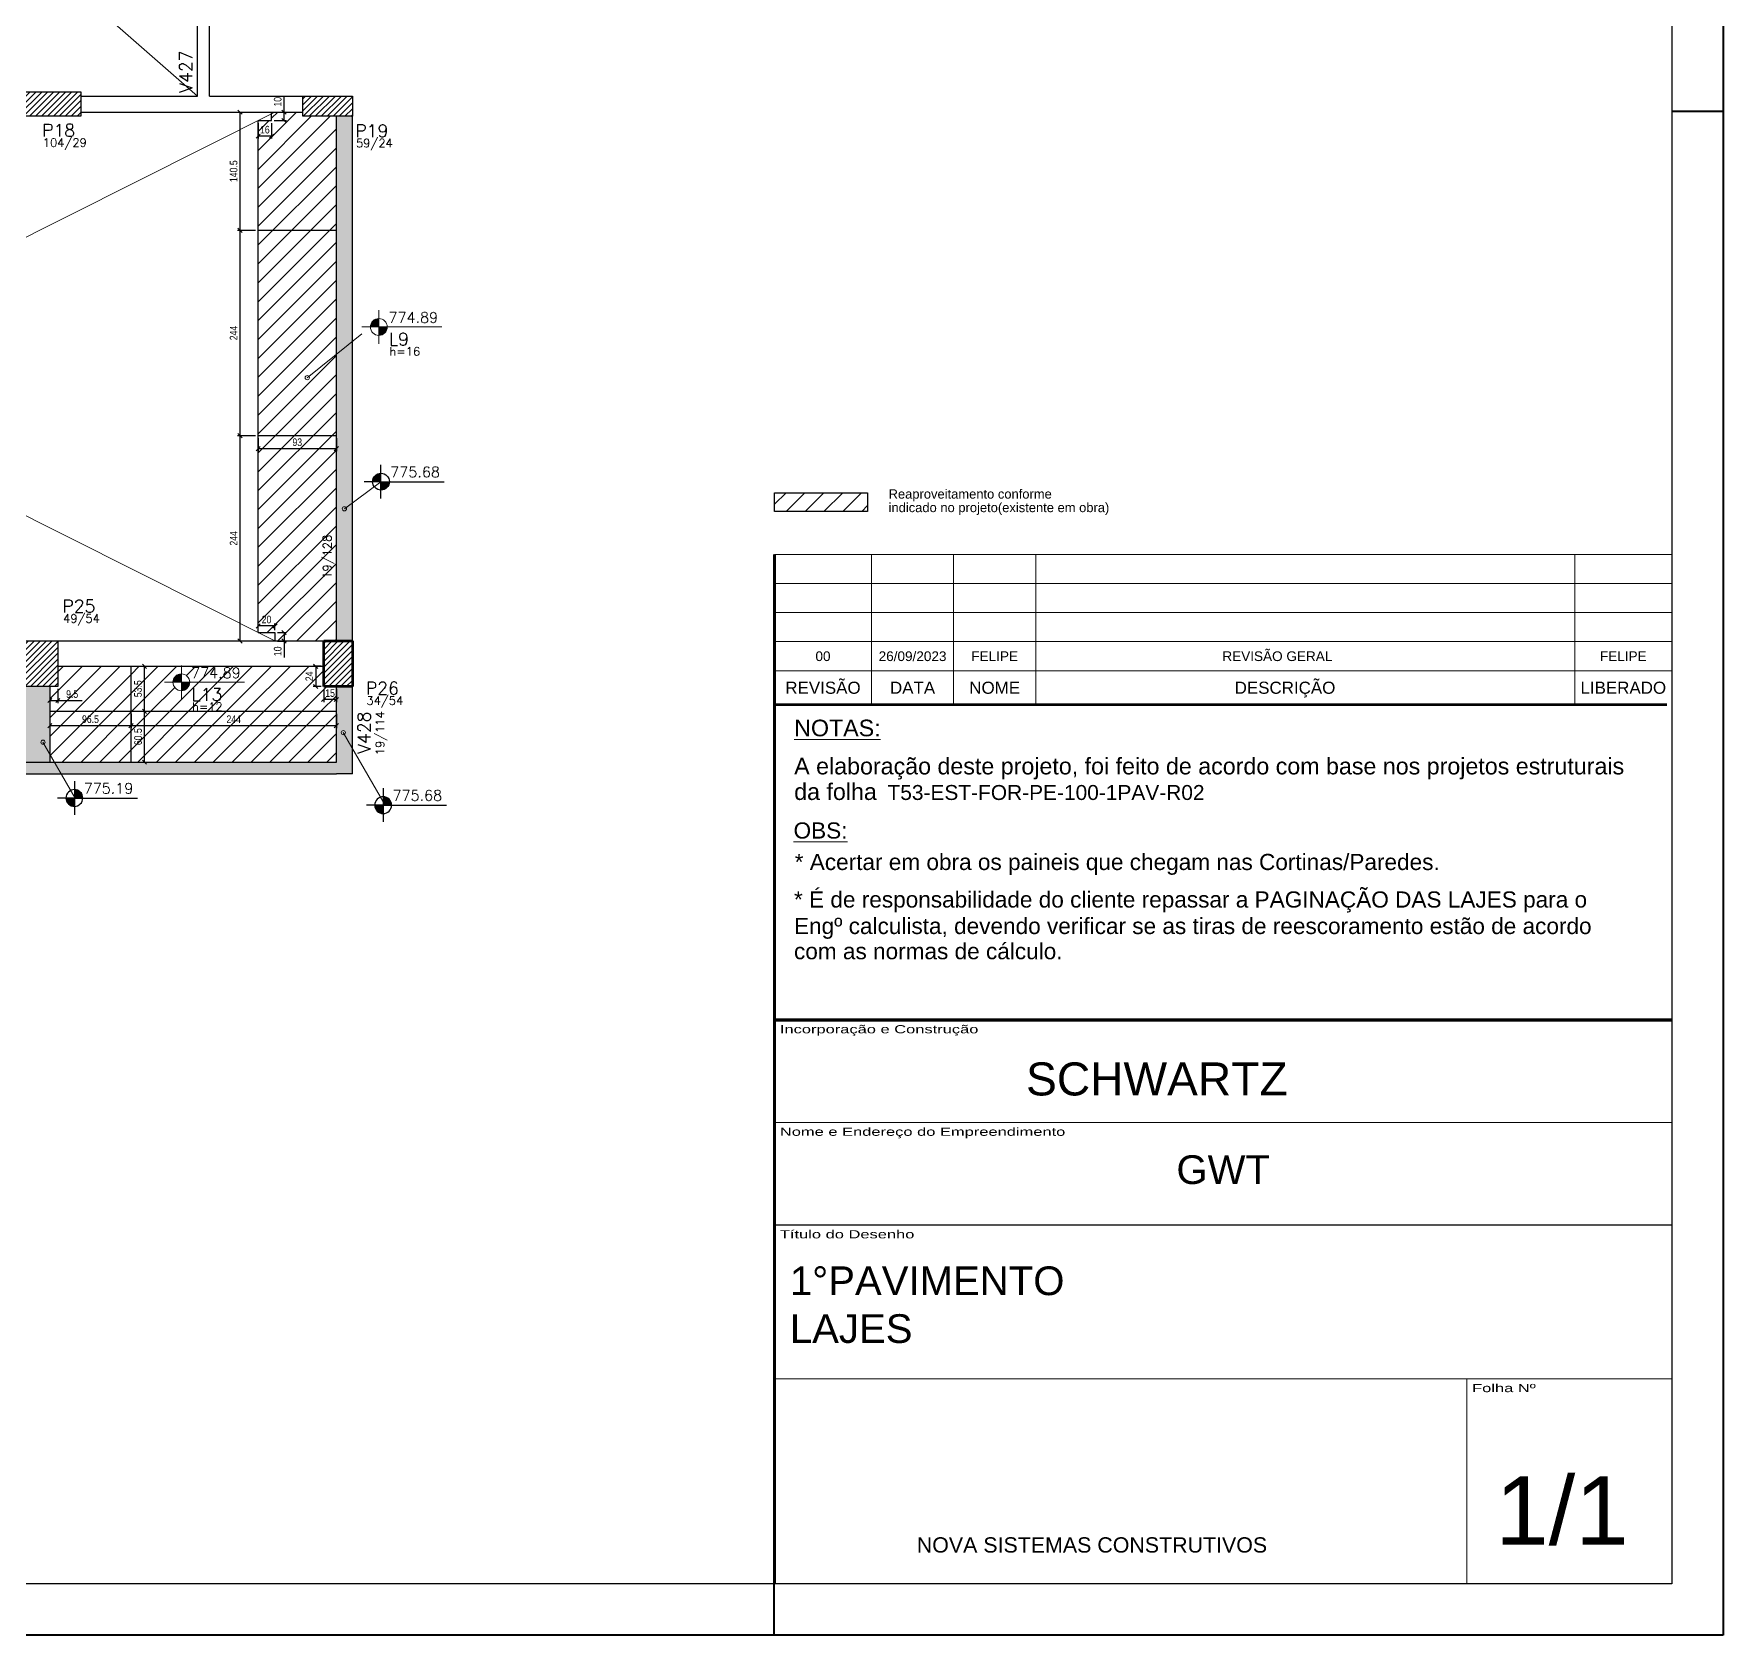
# Model space of a CAD drawing. Extents: x 8513 to 14085, y 7177 to 10799.
# Drawn here: x 12078 to 14085, y 7177 to 9080 of the extents above; entities that cross this region are included whole.
import ezdxf
from ezdxf.enums import TextEntityAlignment as Align

# ---------------------------------------------------------------- set-up
doc = ezdxf.new("R2010")
doc.units = 0
doc.linetypes.add('FA_Tracejado_Pilar', pattern=[0.2, 0.1, -0.1])
for name, color, linetype, lineweight in [('CARIMBO', 255, 'Continuous', 9), ('EST-LAJE-TEXT', 7, 'Continuous', 9), ('EST-PILAR', 7, 'Continuous', 9), ('EST-PILAR-CUT', 7, 'Continuous', 60), ('EST-PILAR-TEXT', 7, 'Continuous', 9), ('EST-SIMB-Spot Elevations', 7, 'Continuous', 9), ('EST-VIGA', 7, 'Continuous', 30), ('EST-VIGA-TEXT', 7, 'Continuous', 9), ('FOLHA', 255, 'Continuous', 40), ('Folhas', 255, 'Continuous', 9), ('REAPROVEITAMENTO', 7, 'Continuous', 9)]:
    doc.layers.add(name, color=color, linetype=linetype, lineweight=lineweight)
for name, color, linetype in [('COTA', 241, 'Continuous'), ('Painéis', 200, 'Continuous'), ('Pilares', 5, 'Continuous'), ('VIGAS', 3, 'Continuous'), ('Vázio', 240, 'Continuous')]:
    doc.layers.add(name, color=color, linetype=linetype)
doc.styles.add('ARIAL', font='arial.ttf')
doc.styles.add('COTA TECNICA-50', font='techl___.ttf', dxfattribs={"height": 9})
doc.styles.add('RomanS_IV50', font='romans_IV50.ttf', dxfattribs={"height": 11.25})
doc.styles.add('RomanS_IV50_B', font='', dxfattribs={"height": 18.75})
doc.styles.add('RomanS_IV50_B_1', font='', dxfattribs={"height": 22.5})
doc.styles.add('Tecnologia', font='')
doc.styles.add('VERDANA', font='verdana.ttf', dxfattribs={"oblique": 15})
doc.styles.get('RomanS_IV50_B').set_extended_font_data('RomanS_IV50', bold=True)
doc.styles.get('RomanS_IV50_B_1').set_extended_font_data('RomanS_IV50', bold=True)
doc.styles.get('Tecnologia').set_extended_font_data('Forgotten Futurist')
doc.dimstyles.new('PAINEL', dxfattribs={"dimtxt": 9, "dimasz": 5, "dimexe": 3, "dimexo": 3, "dimgap": 3, "dimtad": 1, "dimdec": 1, "dimzin": 12, "dimdsep": 46, "dimtxsty": 'COTA TECNICA-50', "dimblk": 'OBLIQUE', "dimcen": 0, "dimclrd": 4, "dimclre": 4, "dimclrt": 1, "dimadec": 1, "dimazin": 3, "dimtfac": 1, "dimtdec": 1, "dimtmove": 0, "dimatfit": 3, "dimldrblk": 'OBLIQUE', "dimfxl": 1, "dimtolj": 1, "dimtzin": 12, "dimarcsym": 0})
pattern_1 = [(45, (9850.35, 9085.8404), (-3.535534, 3.535534), [])]
pattern_2 = [(45, (0, 166.471), (-11.22532, 11.22532), [])]

# ---------------------------------------------------------------- blocks, each defined once
blk = doc.blocks.new('Carimbo Laje')
at = {"layer": 'CARIMBO', "color": 30}
for points, const_width in [([(124981.9, 144853.7), (123684.7, 144853.7), (123684.7, 144038.4)], 4.45), ([(123684.7, 144705.5), (124981.9, 144705.5)], 1.48), ([(123684.7, 144557.3), (124981.9, 144557.3)], 1.48), ([(123684.7, 144334.9), (124981.9, 144334.9)], 1.48), ([(124685.4, 144038.4), (124685.4, 144334.9)], 1.48), ([(123684.7, 144038.4), (124981.9, 144038.4)], 1.48)]:
    blk.add_lwpolyline(points, dxfattribs=dict(at, const_width=const_width))
at = {"color": 0, "linetype": 'Continuous', "ltscale": 5, "style": 'ARIAL'}
blk.add_text('NOVA SISTEMAS CONSTRUTIVOS', height=22.118, dxfattribs=at).set_placement((123890.4, 144083.7))
at = {"color": 7, "style": 'ARIAL'}
blk.add_attdef('INCORPORAÇÃO_E_CONTRUÇÃO', text='', height=45.7, dxfattribs=at).set_placement((124364.7, 144777.9), align=Align.MIDDLE_CENTER)
blk.add_attdef('NOME_DA_OBRA', text='', height=41.5, dxfattribs=at).set_placement((124333.3, 144616.6), align=Align.CENTER)
for tag, p in [('PAVIMENTO', (123706.9, 144455.9)), ('TIPO_DE_PROJETO', (123706.9, 144386.8))]:
    blk.add_attdef(tag, p, '', height=41.5, dxfattribs=at)
at = {"color": 7, "style": 'ARIAL', "oblique": 10}
blk.add_attdef('FOLHA_Nº', text='', height=111.2, dxfattribs=at).set_placement((124832.8, 144149.1), align=Align.CENTER)
at = {"layer": 'CARIMBO', "color": 7, "style": 'VERDANA'}
blk.add_attdef('ENDEREÇO', text='', height=14.8, dxfattribs=at).set_placement((124333.3, 144572.1), align=Align.CENTER)
at = {"layer": 'Folhas', "style": 'Tecnologia', "width": 1.5}
for s, p in [('Incorporação e Construção', (123692.5, 144846.3)), ('Nome e Endereço do Empreendimento', (123692.5, 144698.1)), ('Título do Desenho', (123692.5, 144549.8)), ('Folha Nº', (124693.1, 144327.5))]:
    blk.add_text(s, height=11.86, dxfattribs=at).set_placement(p, align=Align.TOP_LEFT)
blk = doc.blocks.new('Revisão Carimbo')
at = {"color": 30}
for p, q in [((0, 155), (925, 155)), ((100, 35), (100, 155)), ((184.66, 35), (184.66, 155)), ((269.32, 35), (269.32, 155)), ((825, 35), (825, 155)), ((0, 125), (925, 125)), ((0, 95), (925, 95)), ((0, 65), (925, 65))]:
    blk.add_line(p, q, dxfattribs=at)
for points, const_width in [([(0, 0), (0, 155)], 3), ([(0, 35), (925, 35)], 1), ([(100, 35), (100, 0)], 1), ([(184.66, 35), (184.66, 0)], 1), ([(269.32, 35), (269.32, 0)], 1), ([(825, 35), (825, 0)], 1), ([(0, 0), (920, 0)], 3)]:
    blk.add_lwpolyline(points, dxfattribs=dict(at, const_width=const_width))
at = {"color": 7, "style": 'ARIAL'}
for s, p in [('REVISÃO', (50, 17.5)), ('DATA', (142.33, 17.5)), ('NOME', (226.99, 17.5)), ('DESCRIÇÃO', (526.27, 17.5)), ('LIBERADO', (875, 17.5))]:
    blk.add_text(s, height=12.5, dxfattribs=at).set_placement(p, align=Align.MIDDLE_CENTER)
at = {"layer": 'CARIMBO', "color": 7, "style": 'ARIAL'}
for tag, p in [('REVISÃO_03', (50, 140)), ('DATA', (142.33, 140)), ('NOME', (226.99, 140)), ('LIBERADO', (875, 140)), ('REVISÃO_02', (50, 110)), ('DATA', (142.33, 110)), ('NOME', (226.99, 110)), ('LIBERADO', (875, 110)), ('REVISÃO_01', (50, 80)), ('DATA', (142.33, 80)), ('NOME', (226.99, 80)), ('LIBERADO', (875, 80)), ('REVISÃO_00', (50, 50)), ('DATA', (142.33, 50)), ('NOME', (226.99, 50)), ('LIBERADO', (875, 50))]:
    blk.add_attdef(tag, text='', height=10, dxfattribs=at).set_placement(p, align=Align.MIDDLE_CENTER)
for p in [(279.32, 140), (279.32, 110), (279.32, 80), (279.32, 50)]:
    blk.add_attdef('DESCRIÇÃO', text='', height=10, dxfattribs=at).set_placement(p, align=Align.MIDDLE_LEFT)
blk = doc.blocks.new('TQS - Pilar retangular - 34_0 x 54_0-2605066-1º PAVIMENTO')
at = {"layer": 'EST-PILAR'}
h = blk.add_hatch(dxfattribs=at)
h.set_pattern_fill('FP_2', color=256, style=0, pattern_type=2)
h.set_pattern_definition([(45, (-2589.5, 754), (-3.535534, 3.535534), [])])
h.paths.add_polyline_path([(-17, -27), (17, -27), (17, 27), (-17, 27)], flags=0)
at = {"layer": 'EST-PILAR-CUT'}
for p, q in [((-17, 27), (17, 27)), ((-17, -27), (-17, 27)), ((17, 27), (17, -27)), ((17, -27), (-17, -27))]:
    blk.add_line(p, q, dxfattribs=at)
blk = doc.blocks.new('FA_Floor_TAG_SURVEY_R01 - NIV_TIT_H_TXT1__TXT2-2303193-1º PAVIMENTO')
at = {"layer": 'EST-LAJE-TEXT'}
h = blk.add_hatch(color=256, dxfattribs=at)
edge = h.paths.add_edge_path(flags=0)
edge.add_line((-0.28, 0.405), (-0.48, 0.405))
edge.add_arc((-0.28, 0.405), 0.2, 90, 180, ccw=False)
edge.add_line((-0.28, 0.605), (-0.28, 0.405))
h = blk.add_hatch(color=256, dxfattribs=at)
edge = h.paths.add_edge_path(flags=0)
edge.add_line((-0.28, 0.405), (-0.08, 0.405))
edge.add_arc((-0.28, 0.405), 0.2, -90, 0, ccw=False)
edge.add_line((-0.28, 0.205), (-0.28, 0.405))
for p, q in [((-0.28, 0.005), (-0.28, 0.805)), ((-0.28, 0.405), (-0.68, 0.405)), ((-0.28, 0.405), (1.22, 0.405))]:
    blk.add_line(p, q, dxfattribs=at)
blk.add_circle((-0.28, 0.405), 0.2, dxfattribs=at)
blk = doc.blocks.new('Spot Elevations - Nivel_Planta-2363176-1º PAVIMENTO')
at = {"layer": 'EST-SIMB-Spot Elevations'}
h = blk.add_hatch(color=256, dxfattribs=at)
edge = h.paths.add_edge_path(flags=0)
edge.add_line((0, 0), (-0.2, 0))
edge.add_arc((0, 0), 0.2, 90, 180, ccw=False)
edge.add_line((0, 0.2), (0, 0))
h = blk.add_hatch(color=256, dxfattribs=at)
edge = h.paths.add_edge_path(flags=0)
edge.add_line((0, 0), (0.2, 0))
edge.add_arc((0, 0), 0.2, 270, 360, ccw=False)
edge.add_line((0, -0.2), (0, 0))
at = {"layer": 'EST-SIMB-Spot Elevations', "lineweight": 30}
for p, q in [((0, 0), (-0.4, 0)), ((0, -0.4), (0, 0.4)), ((0, 0), (1.5, 0))]:
    blk.add_line(p, q, dxfattribs=at)
at = {"layer": 'EST-SIMB-Spot Elevations'}
for p, q in [((0, -0.2), (0, 0.2)), ((0, -0.15), (0, 0.15))]:
    blk.add_line(p, q, dxfattribs=at)
at = {"layer": 'EST-SIMB-Spot Elevations', "lineweight": 30}
blk.add_circle((0, 0), 0.2, dxfattribs=at)
blk = doc.blocks.new('_Oblique')
at = {"color": 0, "linetype": 'ByBlock', "lineweight": -2}
blk.add_line((-0.5, -0.5), (0.5, 0.5), dxfattribs=at)
blk = doc.blocks.new('*D539')
at = {"layer": 'COTA', "color": 4, "lineweight": -2, "transparency": 16777216}
for p, q in [((12341.8, 8602.8), (12320.3, 8602.8)), ((12323.3, 8358.8), (12323.3, 8602.8)), ((12341.8, 8358.8), (12320.3, 8358.8))]:
    blk.add_line(p, q, dxfattribs=at)
at = {"layer": 'Defpoints', "color": 0, "transparency": 16777216}
for p in [(12323.3, 8602.8), (12344.8, 8602.8), (12344.8, 8358.8)]:
    blk.add_point(p, dxfattribs=at)
at = {"layer": 'COTA', "color": 4, "lineweight": -2, "transparency": 16777216, "xscale": 5, "yscale": 5, "zscale": 5}
for p, rotation in [((12323.3, 8602.8), 90), ((12323.3, 8358.8), 270)]:
    blk.add_blockref('_Oblique', p, dxfattribs=dict(at, rotation=rotation))
at = {"layer": 'COTA', "color": 1, "transparency": 16777216, "insert": (12315.7, 8480.8), "char_height": 9, "attachment_point": 5, "rotation": 90, "style": 'COTA TECNICA-50'}
blk.add_mtext('\\A1;244', dxfattribs=at)
blk = doc.blocks.new('*D540')
at = {"layer": 'COTA', "color": 4, "lineweight": -2, "transparency": 16777216}
for p, q in [((12344.8, 8371.8), (12344.8, 8379.7)), ((12364.8, 8376.7), (12344.8, 8376.7)), ((12364.8, 8371.8), (12364.8, 8379.7))]:
    blk.add_line(p, q, dxfattribs=at)
at = {"layer": 'Defpoints', "color": 0, "transparency": 16777216}
for p in [(12344.8, 8376.7), (12344.8, 8368.8), (12364.8, 8368.8)]:
    blk.add_point(p, dxfattribs=at)
at = {"layer": 'COTA', "color": 4, "lineweight": -2, "transparency": 16777216, "xscale": 5, "yscale": 5, "zscale": 5, "rotation": 180}
blk.add_blockref('_Oblique', (12344.8, 8376.7), dxfattribs=at)
at = {"layer": 'COTA', "color": 4, "lineweight": -2, "transparency": 16777216, "xscale": 5, "yscale": 5, "zscale": 5}
blk.add_blockref('_Oblique', (12364.8, 8376.7), dxfattribs=at)
at = {"layer": 'COTA', "color": 1, "transparency": 16777216, "insert": (12354.8, 8384.3), "char_height": 9, "attachment_point": 5, "style": 'COTA TECNICA-50'}
blk.add_mtext('\\A1;20', dxfattribs=at)
blk = doc.blocks.new('*D541')
at = {"layer": 'COTA', "color": 4, "lineweight": -2, "transparency": 16777216}
for p, q in [((12367.8, 8368.8), (12378.6, 8368.8)), ((12367.8, 8358.8), (12378.6, 8358.8)), ((12375.6, 8368.8), (12375.6, 8358.8)), ((12375.6, 8358.8), (12375.6, 8339.4))]:
    blk.add_line(p, q, dxfattribs=at)
at = {"layer": 'Defpoints', "color": 0, "transparency": 16777216}
for p in [(12364.8, 8368.8), (12364.8, 8358.8), (12375.6, 8358.8)]:
    blk.add_point(p, dxfattribs=at)
at = {"layer": 'COTA', "color": 4, "lineweight": -2, "transparency": 16777216, "xscale": 5, "yscale": 5, "zscale": 5}
for p, rotation in [((12375.6, 8368.8), 90), ((12375.6, 8358.8), 270)]:
    blk.add_blockref('_Oblique', p, dxfattribs=dict(at, rotation=rotation))
at = {"layer": 'COTA', "color": 1, "transparency": 16777216, "insert": (12368.1, 8346.6), "char_height": 9, "attachment_point": 5, "rotation": 90, "style": 'COTA TECNICA-50'}
blk.add_mtext('\\A1;10', dxfattribs=at)
blk = doc.blocks.new('*D542')
at = {"layer": 'COTA', "color": 4, "lineweight": -2, "transparency": 16777216}
for p, q in [((12341.8, 8846.8), (12320.3, 8846.8)), ((12323.3, 8602.8), (12323.3, 8846.8)), ((12341.8, 8602.8), (12320.3, 8602.8))]:
    blk.add_line(p, q, dxfattribs=at)
at = {"layer": 'Defpoints', "color": 0, "transparency": 16777216}
for p in [(12323.3, 8846.8), (12344.8, 8846.8), (12344.8, 8602.8)]:
    blk.add_point(p, dxfattribs=at)
at = {"layer": 'COTA', "color": 4, "lineweight": -2, "transparency": 16777216, "xscale": 5, "yscale": 5, "zscale": 5}
for p, rotation in [((12323.3, 8846.8), 90), ((12323.3, 8602.8), 270)]:
    blk.add_blockref('_Oblique', p, dxfattribs=dict(at, rotation=rotation))
at = {"layer": 'COTA', "color": 1, "transparency": 16777216, "insert": (12315.7, 8724.8), "char_height": 9, "attachment_point": 5, "rotation": 90, "style": 'COTA TECNICA-50'}
blk.add_mtext('\\A1;244', dxfattribs=at)
blk = doc.blocks.new('*D543')
at = {"layer": 'COTA', "color": 4, "lineweight": -2, "transparency": 16777216}
for p, q in [((12323.3, 8846.8), (12323.3, 8987.3)), ((12341.8, 8846.8), (12320.3, 8846.8))]:
    blk.add_line(p, q, dxfattribs=at)
at = {"layer": 'Defpoints', "color": 0, "transparency": 16777216}
for p in [(12323.3, 8987.3), (12323.3, 8987.3), (12344.8, 8846.8)]:
    blk.add_point(p, dxfattribs=at)
at = {"layer": 'COTA', "color": 4, "lineweight": -2, "transparency": 16777216, "xscale": 5, "yscale": 5, "zscale": 5}
for p, rotation in [((12323.3, 8987.3), 90), ((12323.3, 8846.8), 270)]:
    blk.add_blockref('_Oblique', p, dxfattribs=dict(at, rotation=rotation))
at = {"layer": 'COTA', "color": 1, "transparency": 16777216, "insert": (12315.7, 8917.1), "char_height": 9, "attachment_point": 5, "rotation": 90, "style": 'COTA TECNICA-50'}
blk.add_mtext('\\A1;140.5', dxfattribs=at)
blk = doc.blocks.new('*D544')
at = {"layer": 'COTA', "color": 4, "lineweight": -2, "transparency": 16777216}
for p, q in [((12344.8, 8974.3), (12344.8, 8955.8)), ((12360.8, 8974.3), (12360.8, 8955.8)), ((12360.8, 8958.8), (12344.8, 8958.8))]:
    blk.add_line(p, q, dxfattribs=at)
at = {"layer": 'Defpoints', "color": 0, "transparency": 16777216}
for p in [(12344.8, 8977.3), (12360.8, 8977.3), (12344.8, 8958.8)]:
    blk.add_point(p, dxfattribs=at)
at = {"layer": 'COTA', "color": 4, "lineweight": -2, "transparency": 16777216, "xscale": 5, "yscale": 5, "zscale": 5, "rotation": 180}
blk.add_blockref('_Oblique', (12344.8, 8958.8), dxfattribs=at)
at = {"layer": 'COTA', "color": 4, "lineweight": -2, "transparency": 16777216, "xscale": 5, "yscale": 5, "zscale": 5}
blk.add_blockref('_Oblique', (12360.8, 8958.8), dxfattribs=at)
at = {"layer": 'COTA', "color": 1, "transparency": 16777216, "insert": (12352.8, 8966.4), "char_height": 9, "attachment_point": 5, "style": 'COTA TECNICA-50'}
blk.add_mtext('\\A1;16', dxfattribs=at)
blk = doc.blocks.new('*D545')
at = {"layer": 'COTA', "color": 4, "lineweight": -2, "transparency": 16777216}
for p, q in [((12375.6, 8987.3), (12375.6, 9006.8)), ((12363.8, 8987.3), (12378.6, 8987.3)), ((12363.8, 8977.3), (12378.6, 8977.3)), ((12375.6, 8977.3), (12375.6, 8987.3))]:
    blk.add_line(p, q, dxfattribs=at)
at = {"layer": 'Defpoints', "color": 0, "transparency": 16777216}
for p in [(12360.8, 8987.3), (12360.8, 8977.3), (12375.6, 8987.3)]:
    blk.add_point(p, dxfattribs=at)
at = {"layer": 'COTA', "color": 4, "lineweight": -2, "transparency": 16777216, "xscale": 5, "yscale": 5, "zscale": 5}
for p, rotation in [((12375.6, 8987.3), 90), ((12375.6, 8977.3), 270)]:
    blk.add_blockref('_Oblique', p, dxfattribs=dict(at, rotation=rotation))
at = {"layer": 'COTA', "color": 1, "transparency": 16777216, "insert": (12368.1, 8999.6), "char_height": 9, "attachment_point": 5, "rotation": 90, "style": 'COTA TECNICA-50'}
blk.add_mtext('\\A1;10', dxfattribs=at)
blk = doc.blocks.new('*D546')
at = {"layer": 'COTA', "color": 4, "lineweight": -2, "transparency": 16777216}
for p, q in [((12344.8, 8599.8), (12344.8, 8584.3)), ((12437.8, 8599.8), (12437.8, 8584.3)), ((12437.8, 8587.3), (12344.8, 8587.3))]:
    blk.add_line(p, q, dxfattribs=at)
at = {"layer": 'Defpoints', "color": 0, "transparency": 16777216}
for p in [(12344.8, 8602.8), (12437.8, 8602.8), (12344.8, 8587.3)]:
    blk.add_point(p, dxfattribs=at)
at = {"layer": 'COTA', "color": 4, "lineweight": -2, "transparency": 16777216, "xscale": 5, "yscale": 5, "zscale": 5, "rotation": 180}
blk.add_blockref('_Oblique', (12344.8, 8587.3), dxfattribs=at)
at = {"layer": 'COTA', "color": 4, "lineweight": -2, "transparency": 16777216, "xscale": 5, "yscale": 5, "zscale": 5}
blk.add_blockref('_Oblique', (12437.8, 8587.3), dxfattribs=at)
at = {"layer": 'COTA', "color": 1, "transparency": 16777216, "insert": (12391.3, 8595), "char_height": 9, "attachment_point": 5, "style": 'COTA TECNICA-50'}
blk.add_mtext('\\A1;93', dxfattribs=at)
blk = doc.blocks.new('*D599')
at = {"layer": 'COTA', "color": 4, "lineweight": -2, "transparency": 16777216}
for p, q in [((12097.3, 8272.3), (12097.3, 8255.3)), ((12193.8, 8272.3), (12193.8, 8255.3)), ((12097.3, 8258.3), (12193.8, 8258.3))]:
    blk.add_line(p, q, dxfattribs=at)
at = {"layer": 'Defpoints', "color": 0, "transparency": 16777216}
for p in [(12097.3, 8275.3), (12193.8, 8275.3), (12193.8, 8258.3)]:
    blk.add_point(p, dxfattribs=at)
at = {"layer": 'COTA', "color": 4, "lineweight": -2, "transparency": 16777216, "xscale": 5, "yscale": 5, "zscale": 5, "rotation": 180}
blk.add_blockref('_Oblique', (12097.3, 8258.3), dxfattribs=at)
at = {"layer": 'COTA', "color": 4, "lineweight": -2, "transparency": 16777216, "xscale": 5, "yscale": 5, "zscale": 5}
blk.add_blockref('_Oblique', (12193.8, 8258.3), dxfattribs=at)
at = {"layer": 'COTA', "color": 1, "transparency": 16777216, "insert": (12145.6, 8265.9), "char_height": 9, "attachment_point": 5, "style": 'COTA TECNICA-50'}
blk.add_mtext('\\A1;96.5', dxfattribs=at)
blk = doc.blocks.new('*D600')
at = {"layer": 'COTA', "color": 4, "lineweight": -2, "transparency": 16777216}
for p, q in [((12193.8, 8272.3), (12193.8, 8255.3)), ((12437.8, 8272.3), (12437.8, 8255.3)), ((12193.8, 8258.3), (12437.8, 8258.3))]:
    blk.add_line(p, q, dxfattribs=at)
at = {"layer": 'Defpoints', "color": 0, "transparency": 16777216}
for p in [(12193.8, 8275.3), (12437.8, 8275.3), (12437.8, 8258.3)]:
    blk.add_point(p, dxfattribs=at)
at = {"layer": 'COTA', "color": 4, "lineweight": -2, "transparency": 16777216, "xscale": 5, "yscale": 5, "zscale": 5, "rotation": 180}
blk.add_blockref('_Oblique', (12193.8, 8258.3), dxfattribs=at)
at = {"layer": 'COTA', "color": 4, "lineweight": -2, "transparency": 16777216, "xscale": 5, "yscale": 5, "zscale": 5}
blk.add_blockref('_Oblique', (12437.8, 8258.3), dxfattribs=at)
at = {"layer": 'COTA', "color": 1, "transparency": 16777216, "insert": (12315.8, 8265.9), "char_height": 9, "attachment_point": 5, "style": 'COTA TECNICA-50'}
blk.add_mtext('\\A1;244', dxfattribs=at)
blk = doc.blocks.new('*D601')
at = {"layer": 'COTA', "color": 4, "lineweight": -2, "transparency": 16777216}
for p, q in [((12196.8, 8275.3), (12212.8, 8275.3)), ((12209.8, 8214.8), (12209.8, 8275.3)), ((12196.8, 8214.8), (12212.8, 8214.8))]:
    blk.add_line(p, q, dxfattribs=at)
at = {"layer": 'Defpoints', "color": 0, "transparency": 16777216}
for p in [(12193.8, 8275.3), (12209.8, 8275.3), (12193.8, 8214.8)]:
    blk.add_point(p, dxfattribs=at)
at = {"layer": 'COTA', "color": 4, "lineweight": -2, "transparency": 16777216, "xscale": 5, "yscale": 5, "zscale": 5}
for p, rotation in [((12209.8, 8275.3), 90), ((12209.8, 8214.8), 270)]:
    blk.add_blockref('_Oblique', p, dxfattribs=dict(at, rotation=rotation))
at = {"layer": 'COTA', "color": 1, "transparency": 16777216, "insert": (12202.2, 8245.1), "char_height": 9, "attachment_point": 5, "rotation": 90, "style": 'COTA TECNICA-50'}
blk.add_mtext('\\A1;60.5', dxfattribs=at)
blk = doc.blocks.new('*D602')
at = {"layer": 'COTA', "color": 4, "lineweight": -2, "transparency": 16777216}
for p, q in [((12196.8, 8328.8), (12212.8, 8328.8)), ((12209.8, 8275.3), (12209.8, 8328.8)), ((12196.8, 8275.3), (12212.8, 8275.3))]:
    blk.add_line(p, q, dxfattribs=at)
at = {"layer": 'Defpoints', "color": 0, "transparency": 16777216}
for p in [(12193.8, 8328.8), (12209.8, 8328.8), (12193.8, 8275.3)]:
    blk.add_point(p, dxfattribs=at)
at = {"layer": 'COTA', "color": 4, "lineweight": -2, "transparency": 16777216, "xscale": 5, "yscale": 5, "zscale": 5}
for p, rotation in [((12209.8, 8328.8), 90), ((12209.8, 8275.3), 270)]:
    blk.add_blockref('_Oblique', p, dxfattribs=dict(at, rotation=rotation))
at = {"layer": 'COTA', "color": 1, "transparency": 16777216, "insert": (12202.1, 8302.1), "char_height": 9, "attachment_point": 5, "rotation": 90, "style": 'COTA TECNICA-50'}
blk.add_mtext('\\A1;53.5', dxfattribs=at)
blk = doc.blocks.new('*D605')
at = {"layer": 'COTA', "color": 4, "lineweight": -2, "transparency": 16777216}
for p, q in [((12097.3, 8301.8), (12097.3, 8285.1)), ((12106.8, 8301.8), (12106.8, 8285.1)), ((12097.3, 8288.1), (12106.8, 8288.1)), ((12106.8, 8288.1), (12135.9, 8288.1))]:
    blk.add_line(p, q, dxfattribs=at)
at = {"layer": 'Defpoints', "color": 0, "transparency": 16777216}
for p in [(12097.3, 8304.8), (12106.8, 8304.8), (12106.8, 8288.1)]:
    blk.add_point(p, dxfattribs=at)
at = {"layer": 'COTA', "color": 4, "lineweight": -2, "transparency": 16777216, "xscale": 5, "yscale": 5, "zscale": 5, "rotation": 180}
blk.add_blockref('_Oblique', (12097.3, 8288.1), dxfattribs=at)
at = {"layer": 'COTA', "color": 4, "lineweight": -2, "transparency": 16777216, "xscale": 5, "yscale": 5, "zscale": 5}
blk.add_blockref('_Oblique', (12106.8, 8288.1), dxfattribs=at)
at = {"layer": 'COTA', "color": 1, "transparency": 16777216, "insert": (12123.9, 8295.7), "char_height": 9, "attachment_point": 5, "style": 'COTA TECNICA-50'}
blk.add_mtext('\\A1;9.5', dxfattribs=at)
blk = doc.blocks.new('*D606')
at = {"layer": 'COTA', "color": 4, "lineweight": -2, "transparency": 16777216}
for p, q in [((12419.8, 8328.8), (12410.2, 8328.8)), ((12413.2, 8328.8), (12413.2, 8304.8)), ((12419.8, 8304.8), (12410.2, 8304.8))]:
    blk.add_line(p, q, dxfattribs=at)
at = {"layer": 'Defpoints', "color": 0, "transparency": 16777216}
for p in [(12422.8, 8328.8), (12413.2, 8304.8), (12422.8, 8304.8)]:
    blk.add_point(p, dxfattribs=at)
at = {"layer": 'COTA', "color": 4, "lineweight": -2, "transparency": 16777216, "xscale": 5, "yscale": 5, "zscale": 5}
for p, rotation in [((12413.2, 8328.8), 90), ((12413.2, 8304.8), 270)]:
    blk.add_blockref('_Oblique', p, dxfattribs=dict(at, rotation=rotation))
at = {"layer": 'COTA', "color": 1, "transparency": 16777216, "insert": (12405.6, 8316.8), "char_height": 9, "attachment_point": 5, "rotation": 90, "style": 'COTA TECNICA-50'}
blk.add_mtext('\\A1;24', dxfattribs=at)
blk = doc.blocks.new('*D607')
at = {"layer": 'COTA', "color": 4, "lineweight": -2, "transparency": 16777216}
for p, q in [((12422.8, 8301.8), (12422.8, 8286.3)), ((12437.8, 8301.8), (12437.8, 8286.3)), ((12437.8, 8289.3), (12422.8, 8289.3))]:
    blk.add_line(p, q, dxfattribs=at)
at = {"layer": 'Defpoints', "color": 0, "transparency": 16777216}
for p in [(12422.8, 8304.8), (12437.8, 8304.8), (12422.8, 8289.3)]:
    blk.add_point(p, dxfattribs=at)
at = {"layer": 'COTA', "color": 4, "lineweight": -2, "transparency": 16777216, "xscale": 5, "yscale": 5, "zscale": 5, "rotation": 180}
blk.add_blockref('_Oblique', (12422.8, 8289.3), dxfattribs=at)
at = {"layer": 'COTA', "color": 4, "lineweight": -2, "transparency": 16777216, "xscale": 5, "yscale": 5, "zscale": 5}
blk.add_blockref('_Oblique', (12437.8, 8289.3), dxfattribs=at)
at = {"layer": 'COTA', "color": 1, "transparency": 16777216, "insert": (12430.3, 8296.9), "char_height": 9, "attachment_point": 5, "style": 'COTA TECNICA-50'}
blk.add_mtext('\\A1;15', dxfattribs=at)

msp = doc.modelspace()

# ---------------------------------------------------------------- hatches: boundary and pattern name
at = {"layer": 'EST-VIGA', "true_color": 0xe1e1e1}
for points in [[(12456.85, 8358.84), (12456.85, 8982.34), (12437.85, 8982.34), (12437.85, 8358.84)], [(12067.35, 8214.84), (12097.35, 8214.84), (12097.35, 8304.84), (12067.35, 8304.84)], [(12437.85, 8200.84), (12456.85, 8200.84), (12456.85, 8304.84), (12437.85, 8304.84), (12437.85, 8214.84)], [(12437.85, 8200.84), (12437.85, 8214.84), (9770.85, 8214.84), (9770.85, 8200.84), (11755.428, 8200.84)]]:
    msp.add_hatch(color=254, dxfattribs=at).paths.add_polyline_path(points, flags=0)
at = {"layer": 'Pilares'}
h = msp.add_hatch(dxfattribs=at)
h.set_pattern_fill('FP_1', color=5, style=0, pattern_type=2)
h.set_pattern_definition(pattern_1)
h.paths.add_polyline_path([(12134.35, 8982.34), (12134.35, 9011.34), (12030.35, 9011.34), (12030.35, 8982.34)], flags=0)
h = msp.add_hatch(dxfattribs=at)
h.set_pattern_fill('FP_1', color=5, style=0, pattern_type=2)
h.set_pattern_definition(pattern_1)
h.paths.add_polyline_path([(12456.85, 8982.34), (12456.85, 9006.34), (12397.85, 9006.34), (12397.85, 8982.34)], flags=0)
h = msp.add_hatch(dxfattribs=at)
h.set_pattern_fill('FP_1', color=5, style=0, pattern_type=2)
h.set_pattern_definition(pattern_1)
h.paths.add_polyline_path([(12106.85, 8304.84), (12106.85, 8358.84), (12057.85, 8358.84), (12057.85, 8304.84)], flags=0)
at = {"layer": 'REAPROVEITAMENTO'}
h = msp.add_hatch(dxfattribs=at)
h.set_pattern_fill('ANSI31', color=251, scale=5, style=0)
h.set_pattern_definition(pattern_2)
h.paths.add_polyline_path([(12344.85, 8368.896), (12344.961, 8368.84), (12364.85, 8368.84), (12364.85, 8358.84), (12422.85, 8358.84), (12437.85, 8358.84), (12437.85, 8602.84), (12344.85, 8602.84)])
h.paths.add_polyline_path([(12344.85, 8602.84), (12437.85, 8602.84), (12437.85, 8699.563), (12405.143, 8673.314, -1.41167429), (12400.693, 8671.75, -0.7083787), (12405.143, 8673.314), (12437.85, 8699.563), (12437.85, 8846.84), (12344.85, 8846.84)])
h.paths.add_polyline_path([(12344.85, 8846.84), (12437.85, 8846.84), (12437.85, 8982.34), (12397.85, 8982.34), (12397.85, 8987.34), (12364.85, 8987.34), (12360.85, 8985.329), (12360.85, 8977.34), (12344.961, 8977.34), (12344.85, 8977.284)])
h = msp.add_hatch(dxfattribs=at)
h.set_pattern_fill('ANSI31', color=251, scale=5, style=0)
h.set_pattern_definition([(45, (-181390.063, -30221.57), (-11.2253202, 11.2253202), [])])
h.paths.add_polyline_path([(12958.272, 8535.086), (12958.272, 8512.835), (13068.841, 8512.835), (13068.841, 8535.086)])
h = msp.add_hatch(dxfattribs=at)
h.set_pattern_fill('ANSI31', color=251, scale=5, style=0)
h.set_pattern_definition(pattern_2)
h.paths.add_polyline_path([(10839.35, 8214.84), (10839.35, 8275.34), (10609.35, 8275.34), (10609.35, 8231.849), (10619.17, 8214.84)])
h.paths.add_polyline_path([(10839.35, 8275.34), (10839.35, 8328.84), (10626.85, 8328.84), (10626.85, 8304.84), (10609.35, 8304.84), (10609.35, 8275.34)])
h.paths.add_polyline_path([(10839.35, 8275.34), (10839.35, 8214.84), (11083.35, 8214.84), (11083.35, 8275.34)])
h.paths.add_polyline_path([(11083.35, 8328.84), (11083.35, 8275.34), (11327.35, 8275.34), (11327.35, 8304.84), (11317.85, 8304.84), (11317.85, 8328.84)])
h.paths.add_polyline_path([(11083.35, 8275.34), (11083.35, 8214.84), (11327.35, 8214.84), (11327.35, 8275.34)])
h.paths.add_polyline_path([(11357.35, 8275.34), (11357.35, 8219.807), (11359.258, 8214.84), (11579.35, 8214.84), (11579.35, 8275.34)])
h.paths.add_polyline_path([(11579.35, 8275.34), (11579.35, 8328.84), (11366.85, 8328.84), (11366.85, 8304.84), (11357.35, 8304.84), (11357.35, 8275.34)])
h.paths.add_polyline_path([(11579.35, 8275.34), (11579.35, 8214.84), (11823.35, 8214.84), (11823.35, 8275.34)])
h.paths.add_polyline_path([(11823.35, 8328.84), (11823.35, 8275.34), (12067.35, 8275.34), (12067.35, 8304.84), (12057.85, 8304.84), (12057.85, 8328.84)])
h.paths.add_polyline_path([(12067.35, 8214.84), (12067.35, 8275.34), (11823.35, 8275.34), (11823.35, 8214.84)])
h.paths.add_polyline_path([(12097.35, 8275.34), (12097.35, 8224.482), (12102.917, 8214.84), (12193.85, 8214.84), (12193.85, 8275.34)])
h.paths.add_polyline_path([(12106.85, 8328.84), (12106.85, 8304.84), (12097.35, 8304.84), (12097.35, 8275.34), (12193.85, 8275.34), (12193.85, 8328.84)])
h.paths.add_polyline_path([(12437.85, 8214.84), (12437.85, 8275.34), (12193.85, 8275.34), (12193.85, 8214.84)])
h = msp.add_hatch(dxfattribs=at)
h.set_pattern_fill('ANSI31', color=251, scale=5, style=0)
h.set_pattern_definition(pattern_2)
h.paths.add_polyline_path([(12263.6, 8309.771, -1), (12243.6, 8309.771, -0.41421356), (12253.6, 8319.771), (12253.6, 8328.84), (12193.85, 8328.84), (12193.85, 8275.34), (12437.85, 8275.34), (12437.85, 8304.84), (12422.85, 8304.84), (12422.85, 8328.84), (12253.6, 8328.84), (12253.6, 8319.771, -0.41421356)])

# ---------------------------------------------------------------- linework, layer by layer
at = {"color": 30}
for p, q in [((14024.446, 10737.67), (14024.446, 7238.346)), ((14024.446, 7238.346), (8665.724, 7238.346))]:
    msp.add_line(p, q, dxfattribs=at)
at = {"layer": 'CARIMBO', "color": 30, "const_width": 3.646}
msp.add_lwpolyline([(12958.272, 7908.512), (12958.272, 8283.137)], dxfattribs=at)
at = {"layer": 'EST-LAJE-TEXT'}
msp.add_line((12403.193, 8671.75), (12468.179, 8723.904), dxfattribs=at)
msp.add_circle((12403.193, 8671.75), 2.5, dxfattribs=at)
at = {"layer": 'EST-SIMB-Spot Elevations'}
for p, q in [((12447.341, 8515.912), (12490.788, 8548.168)), ((12446.024, 8249.959), (12495.785, 8163.77)), ((12089.225, 8238.554), (12127.5, 8172.26)), ((12127.5, 8172.26), (12126.509, 8172.26)), ((12495.785, 8163.77), (12493.422, 8163.77))]:
    msp.add_line(p, q, dxfattribs=at)
for centre in [(12447.341, 8515.912), (12446.024, 8249.959), (12089.225, 8238.554)]:
    msp.add_circle(centre, 2.5, dxfattribs=at)
at = {"layer": 'FOLHA'}
for p, q in [((14085.41, 10798.634), (14085.41, 7177.382)), ((14085.41, 8988.008), (14024.446, 8988.008)), ((12957.579, 7238.346), (12957.579, 7177.382)), ((14085.41, 7177.382), (8513.315, 7177.382))]:
    msp.add_line(p, q, dxfattribs=at)
at = {"layer": 'Painéis', "ltscale": 70}
for p, q in [((12344.85, 8368.84), (12344.85, 8977.34)), ((12344.85, 8977.34), (12360.85, 8977.34)), ((12360.85, 8977.34), (12360.85, 8987.34)), ((12344.85, 8846.84), (12437.85, 8846.84)), ((12344.85, 8602.84), (12437.85, 8602.84)), ((12344.85, 8368.84), (12364.85, 8368.84)), ((12364.85, 8368.84), (12364.85, 8358.84)), ((12193.85, 8214.84), (12193.85, 8328.84)), ((12097.35, 8275.34), (12437.85, 8275.34))]:
    msp.add_line(p, q, dxfattribs=at)
at = {"layer": 'Painéis', "linetype": 'Continuous'}
msp.add_lwpolyline([(12958.272, 8535.086), (13068.841, 8535.086), (13068.841, 8512.835), (12958.272, 8512.835)], close=True, dxfattribs=at)
at = {"layer": 'Pilares', "color": 5}
for p, q in [((12030.35, 9011.34), (12134.35, 9011.34)), ((12134.35, 9011.34), (12134.35, 8982.34)), ((12397.85, 8982.34), (12397.85, 9006.34)), ((12397.85, 9006.34), (12456.85, 9006.34)), ((12456.85, 9006.34), (12456.85, 8982.34)), ((12134.35, 8982.34), (12030.35, 8982.34)), ((12456.85, 8982.34), (12397.85, 8982.34)), ((12057.85, 8358.84), (12106.85, 8358.84)), ((12106.85, 8358.84), (12106.85, 8304.84)), ((12106.85, 8304.84), (12057.85, 8304.84))]:
    msp.add_line(p, q, dxfattribs=at)
at = {"layer": 'VIGAS', "color": 3}
for p, q in [((12272.85, 9006.34), (12272.85, 9164.34)), ((12286.85, 9006.34), (12286.85, 9164.34)), ((12134.35, 9006.34), (12272.85, 9006.34)), ((12286.85, 9006.34), (12397.85, 9006.34)), ((12134.35, 8987.34), (12397.85, 8987.34)), ((12437.85, 8358.84), (12437.85, 8982.34)), ((12456.85, 8358.84), (12456.85, 8982.34)), ((12106.85, 8358.84), (12422.85, 8358.84)), ((12106.85, 8328.84), (12422.85, 8328.84)), ((12437.85, 8214.84), (12437.85, 8304.84)), ((12456.85, 8200.84), (12456.85, 8304.84)), ((9869.35, 8214.84), (12437.85, 8214.84)), ((9770.85, 8200.84), (12437.85, 8200.84)), ((12456.85, 8200.84), (12437.85, 8200.84))]:
    msp.add_line(p, q, dxfattribs=at)
at = {"layer": 'Vázio', "linetype": 'Continuous', "lineweight": 9}
for p, q in [((12272.85, 9006.34), (11351.85, 9811.84)), ((12364.84, 8358.845), (11114.86, 8987.335)), ((11114.86, 8358.845), (12364.84, 8987.335))]:
    msp.add_line(p, q, dxfattribs=at)
at = {"layer": 'Vázio'}
msp.add_line((12097.35, 8304.84), (12097.35, 8214.84), dxfattribs=at)

# ---------------------------------------------------------------- block references
at = {"layer": 'CARIMBO', "color": 1}
ref = msp.add_blockref('Revisão Carimbo', (12958.272, 8283.137), dxfattribs=dict(at, xscale=1.152505138133646, yscale=1.152505138133646, zscale=1.152505138133646))
ref.add_attrib('REVISÃO_00', '00', dxfattribs={"color": 1, "height": 11.5251, "style": 'ARIAL'}).set_placement((13015.897, 8340.762), align=Align.MIDDLE_CENTER)
ref.add_attrib('DATA', '26/09/2023', dxfattribs={"color": 1, "height": 11.5251, "style": 'ARIAL'}).set_placement((13122.308, 8340.762), align=Align.MIDDLE_CENTER)
ref.add_attrib('NOME', 'FELIPE', dxfattribs={"color": 1, "height": 11.5251, "style": 'ARIAL'}).set_placement((13219.879, 8340.762), align=Align.MIDDLE_CENTER)
ref.add_attrib('DESCRIÇÃO', '                                               REVISÃO GERAL', dxfattribs={"color": 1, "height": 11.52505, "style": 'ARIAL'}).set_placement((13280.19, 8340.762), align=Align.MIDDLE_LEFT)
ref.add_attrib('LIBERADO', 'FELIPE', dxfattribs={"color": 1, "height": 11.5251, "style": 'ARIAL'}).set_placement((13966.714, 8340.762), align=Align.MIDDLE_CENTER)
at = {"layer": 'CARIMBO', "linetype": 'ByBlock'}
ref = msp.add_blockref('Carimbo Laje', (-88699.973, -111148.884), dxfattribs=dict(at, xscale=0.8219144908905698, yscale=0.8219144908905698, zscale=0.8219144908905698))
ref.add_attrib('FOLHA_Nº', '  1/1', (13751.544, 7284.839), dxfattribs={"layer": '0', "height": 81.4421, "style": 'ARIAL'})
ref.add_attrib('TIPO_DE_PROJETO', 'LAJES', (12976.549, 7524.69), dxfattribs={"layer": '0', "height": 34.1176, "style": 'ARIAL'})
ref.add_attrib('PAVIMENTO', '1°PAVIMENTO', (12976.549, 7581.532), dxfattribs={"layer": '0', "height": 34.11757, "style": 'ARIAL'})
ref.add_attrib('NOME_DA_OBRA', 'GWT', dxfattribs={"layer": '0', "height": 34.1176, "style": 'ARIAL'}).set_placement((13491.359, 7713.555), align=Align.CENTER)
ref.add_attrib('INCORPORAÇÃO_E_CONTRUÇÃO', 'SCHWARTZ', dxfattribs={"layer": '0', "height": 39.2652, "style": 'ARIAL'}).set_placement((13412.527, 7858.047), align=Align.TOP_CENTER)
at = {"layer": 'EST-LAJE-TEXT', "xscale": 49.99999999999998, "yscale": 49.99999999999998, "zscale": 49.99999999999998}
for p in [(12502.179, 8711.75), (12267.6, 8289.521)]:
    msp.add_blockref('FA_Floor_TAG_SURVEY_R01 - NIV_TIT_H_TXT1__TXT2-2303193-1º PAVIMENTO', p, dxfattribs=at)
at = {"layer": 'EST-PILAR', "linetype": 'FA_Tracejado_Pilar', "lineweight": 60}
msp.add_blockref('TQS - Pilar retangular - 34_0 x 54_0-2605066-1º PAVIMENTO', (12439.85, 8331.84), dxfattribs=at)
at = {"layer": 'EST-SIMB-Spot Elevations', "xscale": 49.99999999999998, "yscale": 49.99999999999998, "zscale": 49.99999999999998}
msp.add_blockref('Spot Elevations - Nivel_Planta-2363176-1º PAVIMENTO', (12490.788, 8548.168), dxfattribs=at)
at = {"layer": 'EST-SIMB-Spot Elevations', "extrusion": (0, 0, -1), "xscale": 49.99999999999998, "yscale": 49.99999999999998, "zscale": 49.99999999999998, "rotation": 180}
for p in [(-12126.509, 8172.26), (-12493.422, 8163.77)]:
    msp.add_blockref('Spot Elevations - Nivel_Planta-2363176-1º PAVIMENTO', p, dxfattribs=at)

# ---------------------------------------------------------------- texts
at = {"layer": 'CARIMBO', "style": 'ARIAL'}
for s, p in [('Reaproveitamento conforme ', (13093.841, 8533.538)), ('indicado no projeto(existente em obra)', (13093.841, 8517.449))]:
    msp.add_text(s, height=11, dxfattribs=at).set_placement(p, align=Align.MIDDLE_LEFT)
for s, height, p in [('%%UNOTAS:', 19.7506, (12981.675, 8245.61)), ('A elaboração deste projeto, foi feito de acordo com base nos projetos estruturais', 19.75057, (12981.675, 8200.298)), ('da folha', 19.7506, (12981.675, 8169.912)), ('%%UOBS:', 19.2019, (12980.927, 8124.068)), ('* Acertar em obra os paineis que chegam nas Cortinas/Paredes.', 19.20194, (12982.282, 8086.659)), ('* É de responsabilidade do cliente repassar a PAGINAÇÃO DAS LAJES para o', 19.20194, (12981.458, 8042.067)), ('Engº calculista, devendo verificar se as tiras de reescoramento estão de acordo', 19.20194, (12981.458, 8010.596)), ('com as normas de cálculo.', 19.20194, (12981.458, 7980.649))]:
    msp.add_text(s, height=height, dxfattribs=at).set_placement(p)
at = {"layer": 'CARIMBO', "color": 1, "style": 'ARIAL'}
msp.add_text('T53-EST-FOR-PE-100-1PAV-R02', height=17.77551, dxfattribs=at).set_placement((13092.522, 8169.912))
at = {"layer": 'EST-LAJE-TEXT', "lineweight": 50, "attachment_point": 1}
for s, insert, char_height, width, style in [('774.89', (12499.703, 8749.507), 12.5, 84.17719, 'RomanS_IV50_B'), ('L9', (12500.123, 8725.06), 15, 32.46834, 'RomanS_IV50_B_1'), ('774.89', (12265.123, 8327.279), 12.5, 84.17719, 'RomanS_IV50_B'), ('L13', (12265.543, 8302.831), 15, 50.50631, 'RomanS_IV50_B_1')]:
    msp.add_mtext(s, dxfattribs=dict(at, insert=insert, char_height=char_height, width=width, style=style))
at = {"layer": 'EST-LAJE-TEXT', "lineweight": 30, "char_height": 10, "width": 48.90294, "attachment_point": 1, "style": 'RomanS_IV50'}
for s, insert in [('h=16', (12500.878, 8707.927)), ('h=12', (12266.299, 8285.698))]:
    msp.add_mtext(s, dxfattribs=dict(at, insert=insert))
at = {"layer": 'EST-PILAR-TEXT', "lineweight": 50, "char_height": 15, "width": 54.91559, "attachment_point": 1, "style": 'RomanS_IV50_B_1'}
for s, insert in [('P18', (12088.204, 8973.155)), ('P18', (12088.204, 8973.155)), ('P19', (12460.293, 8972.65)), ('P19', (12460.293, 8972.65)), ('P25', (12112.296, 8407.704)), ('P25', (12112.296, 8407.704)), ('P26', (12472.793, 8310.15)), ('P26', (12472.793, 8310.15))]:
    msp.add_mtext(s, dxfattribs=dict(at, insert=insert))
at = {"layer": 'EST-PILAR-TEXT', "lineweight": 30, "char_height": 10, "attachment_point": 1, "style": 'RomanS_IV50'}
for s, insert, width in [('104/29', (12088.959, 8956.022), 70.5485), ('104/29', (12088.959, 8956.022), 70.5485), ('59/24', (12461.049, 8955.518), 58.92403), ('59/24', (12461.049, 8955.518), 58.92403), ('49/54', (12113.052, 8390.571), 58.92403), ('49/54', (12113.052, 8390.571), 58.92403), ('34/54', (12473.549, 8293.018), 58.92403), ('34/54', (12473.549, 8293.018), 58.92403)]:
    msp.add_mtext(s, dxfattribs=dict(at, insert=insert, width=width))
at = {"layer": 'EST-SIMB-Spot Elevations', "char_height": 12.5, "width": 81.45933, "attachment_point": 1, "line_spacing_factor": 0.982397, "style": 'RomanS_IV50_B'}
for s, insert in [('775.68', (12501.847, 8565.99)), ('775.19', (12137.567, 8190.082)), ('775.68', (12504.48, 8181.591))]:
    msp.add_mtext(s, dxfattribs=dict(at, insert=insert))
at = {"layer": 'EST-VIGA-TEXT', "lineweight": 50, "char_height": 15, "width": 70.14766, "attachment_point": 1, "rotation": 90, "style": 'RomanS_IV50_B_1'}
for s, insert in [('V427', (12251.395, 9010.401)), ('V428', (12463.161, 8224.901))]:
    msp.add_mtext(s, dxfattribs=dict(at, insert=insert))
at = {"layer": 'EST-VIGA-TEXT', "lineweight": 30, "char_height": 10, "width": 70.5485, "attachment_point": 1, "rotation": 90, "style": 'RomanS_IV50'}
for s, insert in [('19/128', (12421.846, 8432.862)), ('19/114', (12484.611, 8223.112))]:
    msp.add_mtext(s, dxfattribs=dict(at, insert=insert))

# ---------------------------------------------------------------- dimensions: what is measured, and where the dimension line sits
at = {"layer": 'COTA'}
for base, p1, p2, picture, middle in [((12375.649, 8987.34), (12360.85, 8977.34), (12360.85, 8987.34), '*D545', (12368.057, 8999.584)), ((12323.273, 8846.84), (12344.85, 8602.84), (12344.85, 8846.84), '*D542', (12315.707, 8724.84)), ((12323.273, 8602.84), (12344.85, 8358.84), (12344.85, 8602.84), '*D539', (12315.707, 8480.84)), ((12375.649, 8358.84), (12364.85, 8368.84), (12364.85, 8358.84), '*D541', (12368.057, 8346.597)), ((12413.205, 8304.84), (12422.85, 8328.84), (12422.85, 8304.84), '*D606', (12405.639, 8316.84)), ((12209.83, 8275.34), (12193.85, 8214.84), (12193.85, 8275.34), '*D601', (12202.232, 8245.09))]:
    dim = msp.add_linear_dim(base=base, p1=p1, p2=p2, angle=90, dimstyle='PAINEL', dxfattribs=at)
    dim.commit()
    dim.dimension.update_dxf_attribs({"geometry": picture, "text_midpoint": middle})
for base, p1, p2, picture, middle in [((12323.273, 8987.34), (12344.85, 8846.84), (12323.273, 8987.34), '*D543', (12315.674, 8917.09)), ((12209.83, 8328.84), (12193.85, 8275.34), (12193.85, 8328.84), '*D602', (12202.133, 8302.09))]:
    dim = msp.add_linear_dim(base=base, p1=p1, p2=p2, angle=90, dimstyle='PAINEL', override={"dimtmove": 1}, dxfattribs=at)
    dim.commit()
    dim.dimension.update_dxf_attribs({"geometry": picture, "text_midpoint": middle})
for base, p1, p2, picture, middle in [((12344.85, 8958.797), (12360.85, 8977.34), (12344.85, 8977.34), '*D544', (12352.85, 8966.389)), ((12344.85, 8587.282), (12437.85, 8602.84), (12344.85, 8602.84), '*D546', (12391.35, 8595.006)), ((12344.85, 8376.669), (12364.85, 8368.84), (12344.85, 8368.84), '*D540', (12354.85, 8384.261)), ((12106.85, 8288.062), (12097.35, 8304.84), (12106.85, 8304.84), '*D605', (12123.883, 8295.687)), ((12422.85, 8289.33), (12437.85, 8304.84), (12422.85, 8304.84), '*D607', (12430.35, 8296.929)), ((12193.85, 8258.285), (12097.35, 8275.34), (12193.85, 8275.34), '*D599', (12145.6, 8265.91))]:
    dim = msp.add_linear_dim(base=base, p1=p1, p2=p2, dimstyle='PAINEL', dxfattribs=at)
    dim.commit()
    dim.dimension.update_dxf_attribs({"geometry": picture, "text_midpoint": middle})
dim = msp.add_linear_dim(base=(12437.85, 8258.285), p1=(12193.85, 8275.34), p2=(12437.85, 8275.34), dimstyle='PAINEL', override={"dimtmove": 1}, dxfattribs=at)
dim.commit()
dim.dimension.update_dxf_attribs({"geometry": '*D600', "text_midpoint": (12315.85, 8265.851)})

doc.saveas('drawing.dxf')
